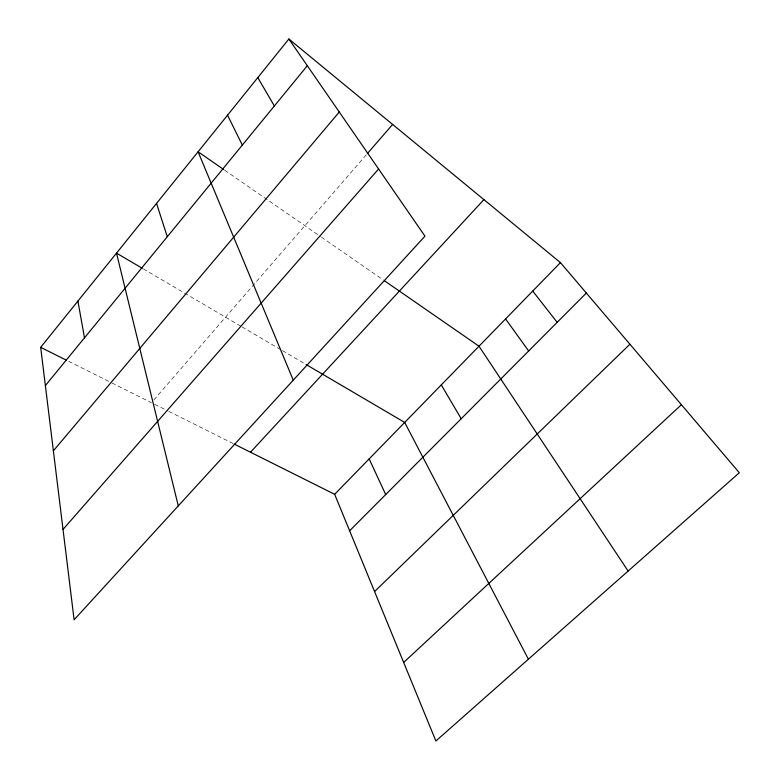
<?xml version="1.0" encoding="UTF-8"?>
<svg xmlns="http://www.w3.org/2000/svg" width="780" height="780" viewBox="0 0 780 780"><rect width="100%" height="100%" fill="white"/><g stroke="black" fill="none" stroke-linecap="round" stroke-linejoin="round"><path stroke-width="0.58" stroke-dasharray="3.9 2.92" d="M153.835 399.974L366.59 154.469M68.659 361.315L110.877 382.424M111.959 382.97L151.466 402.714M154.703 404.342L167.661 410.816M168.743 411.352L233.113 443.537M143.345 268.905L240.981 326.264M242.005 326.869L281.356 349.986M282.399 350.59L305.126 363.948M224.708 170.216L320.434 236.467M321.409 237.139L383.389 280.04"/><path stroke-width="1.17" d="M288.873 39L424.964 236.174L74.11 619.778L40.677 347.334L288.873 39L560.45 262.636L739.323 472.748L435.893 741L334.659 494.305L234.205 444.083M45.377 385.593L307.33 65.725M53.381 450.84L339.271 112.018M367.38 153.562L392.623 124.43M63.024 529.425L378.593 168.987M250.487 452.224L483.912 199.612M334.659 494.305L560.45 262.636M349.625 530.78L586.346 293.056M374.566 591.562L629.908 344.233M403.66 662.454L681.398 404.723M40.677 347.334L66.505 360.243M142.311 268.3L116.503 253.139L178.279 505.889M306.15 364.552L404.693 422.448L528.401 659.207M223.724 169.533L198.091 151.788L293.27 380.162M384.394 280.732L478.998 346.203L628.124 571.058M532.721 291.086L557.183 322.345M505.576 318.942L528.655 350.99M441.295 384.901L461.204 418.733M257.8 77.6L274.365 105.973M227.546 115.186L242.326 145.099M369.164 458.894L385.7 494.569M156.536 203.405L167.281 236.73M77.912 301.08L84.484 337.837"/></g></svg>
